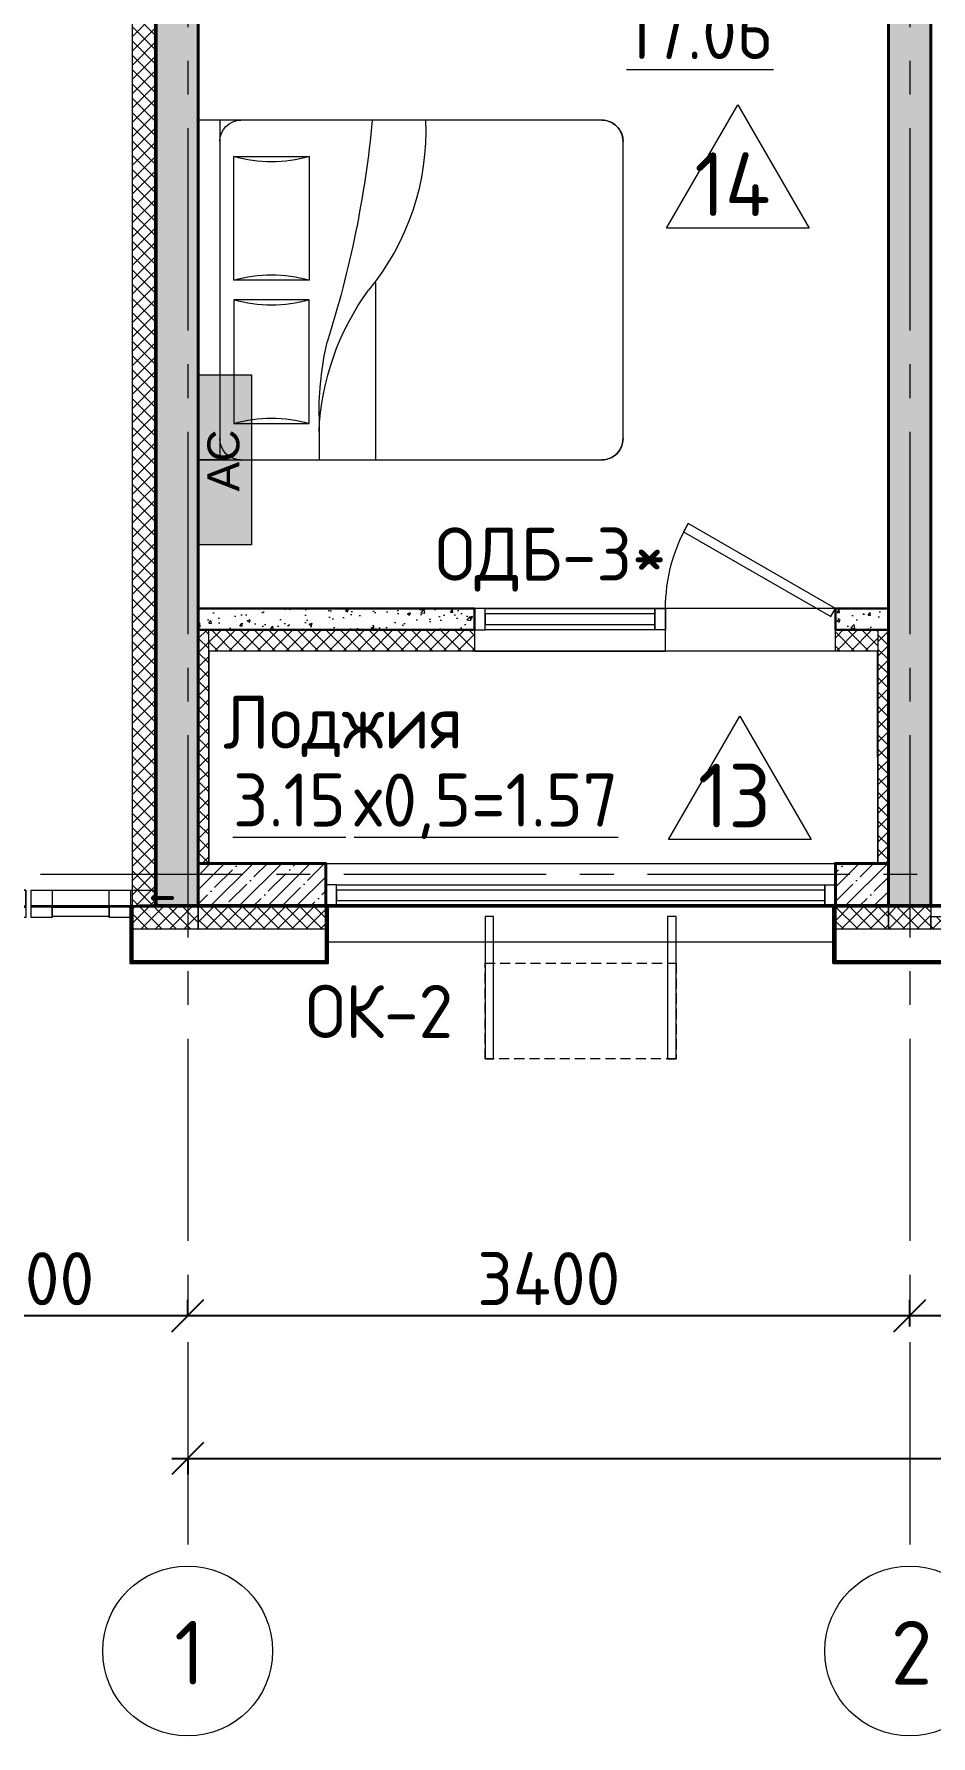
# Model space of a CAD drawing. Header units: millimetres. Extents: x -6427 to 93283, y -13 to 42012.
# Drawn here: x 13206 to 17430, y 16581 to 24594 of the extents above; entities that cross this region are included whole.
import ezdxf
from ezdxf.enums import TextEntityAlignment as Align

# ---------------------------------------------------------------- set-up
doc = ezdxf.new("R2010")
doc.units = ezdxf.units.MM
for name, pattern in [('ACAD_ISO04W100', [30, 24, -3, 0, -3]), ('CENTER2', [28.575, 19.05, -3.175, 3.175, -3.175]), ('DASHED', [0.75, 0.5, -0.25]), ('HIDDEN2', [4.7625, 3.175, -1.5875])]:
    doc.linetypes.add(name, pattern=pattern)
doc.layers.get('Defpoints').update_dxf_attribs({"color": 6, "lineweight": 60})
for name, color, linetype, lineweight in [('АР_Газаблок 100мм', 24, 'Continuous', 30), ('АР_Дверь', 44, 'Continuous', 15), ('АР_Корзины', 5, 'Continuous', 9), ('АР_Марка окна', 5, 'Continuous', 9), ('АР_Марка пола', 1, 'Continuous', 9), ('АР_Мебель', 253, 'Continuous', 0), ('АР_Монолит', 1, 'Continuous', 40), ('АР_Окна и витражи', 150, 'Continuous', 9), ('АР_Ось', 1, 'CENTER2', 5), ('АР_Помещение текст', 7, 'Continuous', 20), ('АР_Размеры_оси', 162, 'Continuous', 5), ('АР_Утеплитель', 30, 'Continuous', 9), ('АР_Фасад', 30, 'Continuous', 30)]:
    doc.layers.add(name, color=color, linetype=linetype, lineweight=lineweight)
doc.layers.add('АР_Контур плит', color=3, linetype='Continuous', lineweight=50, plot=False)
doc.layers.add('АР_Площади', color=2, linetype='Continuous', lineweight=15, plot=False)
doc.styles.add('Common Павел', font='')
doc.styles.add('GOST', font='')
doc.styles.add('GOST Common_I', font='', dxfattribs={"height": 250})
doc.styles.get("Standard").update_dxf_attribs({"font": 'arial.ttf'})
doc.styles.get('Common Павел').set_extended_font_data('GOST Common')
doc.styles.get('GOST').set_extended_font_data('GOST 2.304 type A')
doc.styles.get('GOST Common_I').set_extended_font_data('GOST Common')
doc.dimstyles.new('250x1', dxfattribs={"dimscale": 100, "dimtxt": 2.5, "dimasz": 1.5, "dimexe": 0.75, "dimexo": 0, "dimgap": 0.5, "dimtad": 1, "dimdec": 0, "dimtxsty": 'Common Павел', "dimblk": 'OBLIQUE', "dimcen": 2.5, "dimdle": 0.75, "dimadec": 0, "dimazin": 0, "dimtfac": 1, "dimtdec": 0, "dimtmove": 1, "dimatfit": 3, "dimfxl": 1, "dimtfill": 1, "dimarcsym": 0})
pattern_1 = [(45, (-99827.42, -105714.69), (-67.35192, 67.35192), []), (45, (-99760.06, -105714.69), (-67.35192, 67.35192), [119.0625, -23.8125, 0, -23.8125])]

# ---------------------------------------------------------------- blocks, each defined once
blk = doc.blocks.new('_Oblique')
at = {"color": 0, "linetype": 'ByBlock', "lineweight": -2}
blk.add_line((-0.5, -0.5), (0.5, 0.5), dxfattribs=at)
blk = doc.blocks.new('*D99')
at = {"layer": 'Defpoints', "color": 0, "transparency": 16777216}
for p in [(13929.7, 17887.5), (43329.7, 17887.5), (43329.7, 17887.5)]:
    blk.add_point(p, dxfattribs=at)
at = {"layer": 'АР_Размеры_оси', "color": 0, "lineweight": -2, "transparency": 16777216}
for p, q in [((13854.7, 17887.5), (43404.7, 17887.5)), ((13929.7, 17887.5), (13929.7, 17812.5)), ((43329.7, 17887.5), (43329.7, 17812.5))]:
    blk.add_line(p, q, dxfattribs=at)
at = {"layer": 'АР_Размеры_оси', "color": 0, "lineweight": -2, "transparency": 16777216, "xscale": 150, "yscale": 150, "zscale": 150, "rotation": 180}
blk.add_blockref('_Oblique', (13929.7, 17887.5), dxfattribs=at)
at = {"layer": 'АР_Размеры_оси', "color": 0, "lineweight": -2, "transparency": 16777216, "xscale": 150, "yscale": 150, "zscale": 150}
blk.add_blockref('_Oblique', (43329.7, 17887.5), dxfattribs=at)
at = {"layer": 'АР_Размеры_оси', "color": 0, "transparency": 16777216, "insert": (28629.7, 18062.5), "char_height": 250, "attachment_point": 5, "style": 'Common Павел', "bg_fill": 3, "box_fill_scale": 1.1, "bg_fill_color": 9, "bg_fill_true_color": 13158600, "bg_fill_transparency": 0}
blk.add_mtext('29400', dxfattribs=at)
blk = doc.blocks.new('*D88')
at = {"layer": 'Defpoints', "color": 0, "transparency": 16777216}
for p in [(17329.7, 18558.9), (21329.7, 18558.9), (17329.7, 18509.3)]:
    blk.add_point(p, dxfattribs=at)
at = {"layer": 'АР_Размеры_оси', "color": 0, "lineweight": -2, "transparency": 16777216}
for p, q in [((17329.7, 18509.3), (17329.7, 18633.9)), ((21329.7, 18558.9), (21329.7, 18633.9)), ((21404.7, 18558.9), (17254.7, 18558.9))]:
    blk.add_line(p, q, dxfattribs=at)
at = {"layer": 'АР_Размеры_оси', "color": 0, "lineweight": -2, "transparency": 16777216, "xscale": 150, "yscale": 150, "zscale": 150, "rotation": 180}
blk.add_blockref('_Oblique', (17329.7, 18558.9), dxfattribs=at)
at = {"layer": 'АР_Размеры_оси', "color": 0, "lineweight": -2, "transparency": 16777216, "xscale": 150, "yscale": 150, "zscale": 150}
blk.add_blockref('_Oblique', (21329.7, 18558.9), dxfattribs=at)
at = {"layer": 'АР_Размеры_оси', "color": 0, "transparency": 16777216, "insert": (19329.7, 18733.9), "char_height": 250, "attachment_point": 5, "style": 'Common Павел', "bg_fill": 3, "box_fill_scale": 1.1, "bg_fill_color": 9, "bg_fill_true_color": 13158600, "bg_fill_transparency": 0}
blk.add_mtext('4000', dxfattribs=at)
blk = doc.blocks.new('*D89')
at = {"layer": 'Defpoints', "color": 0, "transparency": 16777216}
for p in [(13929.7, 18558.9), (13929.7, 18558.9), (17329.7, 18558.9)]:
    blk.add_point(p, dxfattribs=at)
at = {"layer": 'АР_Размеры_оси', "color": 0, "lineweight": -2, "transparency": 16777216}
for p, q in [((13929.7, 18558.9), (13929.7, 18633.9)), ((17329.7, 18558.9), (17329.7, 18633.9)), ((17404.7, 18558.9), (13854.7, 18558.9))]:
    blk.add_line(p, q, dxfattribs=at)
at = {"layer": 'АР_Размеры_оси', "color": 0, "lineweight": -2, "transparency": 16777216, "xscale": 150, "yscale": 150, "zscale": 150, "rotation": 180}
blk.add_blockref('_Oblique', (13929.7, 18558.9), dxfattribs=at)
at = {"layer": 'АР_Размеры_оси', "color": 0, "lineweight": -2, "transparency": 16777216, "xscale": 150, "yscale": 150, "zscale": 150}
blk.add_blockref('_Oblique', (17329.7, 18558.9), dxfattribs=at)
at = {"layer": 'АР_Размеры_оси', "color": 0, "transparency": 16777216, "insert": (15629.7, 18733.9), "char_height": 250, "attachment_point": 5, "style": 'Common Павел', "bg_fill": 3, "box_fill_scale": 1.1, "bg_fill_color": 9, "bg_fill_true_color": 13158600, "bg_fill_transparency": 0}
blk.add_mtext('3400', dxfattribs=at)
blk = doc.blocks.new('RM_AREA')
at = {"linetype": 'ByBlock', "lineweight": -2}
for tag, p in [('ROOM_NAME', (0, 5)), ('AREA', (0, 0))]:
    blk.add_attdef(tag, text='', height=3, dxfattribs=at).set_placement(p, align=Align.CENTER)
blk = doc.blocks.new('*U12')
blk.add_lwpolyline([(0, 0), (-692.8, -400), (-714.7, -362.1), (-21.9, 37.9)], close=True)
at = {"lineweight": 0}
blk.add_arc((0, 0), 800, 180, 210, dxfattribs=at)
at = {"layer": 'Defpoints', "color": 0, "lineweight": 15}
for p, q in [((-800, 0), (-800, 100)), ((0, 0), (0, 100))]:
    blk.add_line(p, q, dxfattribs=at)
blk = doc.blocks.new('Ь10-100')
at = {"color": 7, "linetype": 'DASHED', "lineweight": 15, "ltscale": 5}
for p, q in [((-5.6, 13.1), (-0.6, 16)), ((-5.6, 13.1), (4.4, 13.1)), ((-5.1, 0), (-5.6, -3.5)), ((-3.8, 2), (-5.1, 0)), ((-5.1, 0), (3.9, 0)), ((-3.8, 2), (-1.2, 2)), ((-3.3, 2.9), (-1.2, 3.2)), ((-2.4, 3.5), (-3.1, 2)), ((-2.2, 5.1), (1, 5.7)), ((-0.6, 7), (-2, 4.2)), ((-1.2, -37), (-1.2, 2)), ((-0.6, 16), (4.4, 13.1)), ((-0.6, 7), (0.6, 4.7)), ((0, 3.5), (2.1, 3.8)), ((0, -37), (0, 2)), ((0, 2), (2.7, 2)), ((0.8, 4.1), (1.9, 2)), ((2.7, 2), (3.9, 0)), ((3.9, 0), (4.4, -3.5)), ((-5.6, -3.5), (-2.6, -3.5)), ((-5.1, -6.5), (-5.6, -9.5)), ((-5.6, -9.5), (-2.6, -9.5)), ((-5.1, -12.5), (-5.6, -15.5)), ((-5.6, -15.5), (-2.6, -15.5)), ((-5.1, -18.5), (-5.6, -21.5)), ((-5.6, -21.5), (-2.6, -21.5)), ((-5.1, -24.5), (-5.6, -27.5)), ((-5.6, -27.5), (-2.6, -27.5)), ((-5.6, -29.5), (-2.6, -29.5)), ((-2.6, -5.5), (-5.1, -6.5)), ((-2.6, -11.5), (-5.1, -12.5)), ((-2.6, -17.5), (-5.1, -18.5)), ((-2.6, -23.5), (-5.1, -24.5)), ((-2.6, -5.5), (-2.6, -3.5)), ((-2.6, -9.5), (-2.6, -11.5)), ((-2.6, -17.5), (-2.6, -15.5)), ((-2.6, -21.5), (-2.6, -23.5)), ((-2.6, -27.5), (-2.6, -29.5)), ((1.4, -3.5), (4.4, -3.5)), ((1.4, -5.5), (1.4, -3.5)), ((1.4, -5.5), (3.9, -6.5)), ((1.4, -9.5), (4.4, -9.5)), ((1.4, -9.5), (1.4, -11.5)), ((1.4, -11.5), (3.9, -12.5)), ((1.4, -17.5), (1.4, -15.5)), ((1.4, -15.5), (4.4, -15.5)), ((1.4, -17.5), (3.9, -18.5)), ((1.4, -21.5), (4.4, -21.5)), ((1.4, -21.5), (1.4, -23.5)), ((1.4, -23.5), (3.9, -24.5)), ((1.4, -27.5), (4.4, -27.5)), ((1.4, -29.5), (1.4, -27.5)), ((1.4, -29.5), (4.4, -29.5)), ((3.9, -6.5), (4.4, -9.5)), ((3.9, -12.5), (4.4, -15.5)), ((3.9, -18.5), (4.4, -21.5)), ((3.9, -24.5), (4.4, -27.5))]:
    blk.add_line(p, q, dxfattribs=at)
at = {"color": 7, "linetype": 'DASHED', "ltscale": 5}
for p, q in [((-5.6, -66.9), (-5.6, 13.1)), ((4.4, 13.1), (4.4, -66.9)), ((-15.6, -66.9), (14.4, -66.9)), ((-4.1, -49), (-4.1, -1.3)), ((-4.1, -66.9), (-4.1, -49.5)), ((2.9, -66.9), (2.9, -1.2))]:
    blk.add_line(p, q, dxfattribs=at)
at = {"linetype": 'ACAD_ISO04W100'}
blk.add_line((-0.6, 17.7), (-0.6, -80.1), dxfattribs=at)
at = {"color": 7, "ltscale": 5}
for p, q in [((-15.6, -66.9), (-15.6, -69.9)), ((-15.6, -69.9), (14.4, -69.9)), ((-11.8, -69.9), (-11.8, -71.9)), ((-11.8, -71.9), (10.6, -71.9)), ((-7.8, -76.7), (-7.8, -71.9)), ((-4.2, -76.8), (-4.2, -71.9)), ((3, -76.8), (3, -71.9)), ((6.6, -71.9), (6.6, -76.7)), ((10.6, -69.9), (10.6, -71.9)), ((4.8, -77.4), (-6, -77.4))]:
    blk.add_line(p, q, dxfattribs=at)
at = {"color": 7, "linetype": 'DASHED', "lineweight": 9, "ltscale": 5}
blk.add_line((-1.2, -37), (0, -37), dxfattribs=at)
at = {"color": 7, "linetype": 'Continuous', "ltscale": 5}
blk.add_line((14.4, -69.9), (14.4, -66.9), dxfattribs=at)
at = {"color": 7, "ltscale": 2}
for centre, radius, start, end in [((-6, -74.6), 2.77, 227.34885, 309.05244), ((-0.6, -66.5), 10.9, 250.52856, 289.47152), ((4.8, -74.6), 2.77, 230.845, 312.6565)]:
    blk.add_arc(centre, radius, start, end, dxfattribs=at)
blk = doc.blocks.new('джр')
at = {"lineweight": 0, "ltscale": 0.1}
for p, q in [((361777.7, 15890.3), (362284.9, 15890.3)), ((362817, 15890.3), (362309.9, 15890.3))]:
    blk.add_line(p, q, dxfattribs=at)
for points in [[(361697.4, 15970.7), (361697.4, 15890.3), (361777.7, 15890.3), (361772.4, 15895.7), (361708.1, 15895.7), (361702.7, 15901.1), (361702.7, 15965.3)], [(361817.4, 15965.3), (361917.4, 15965.3), (361917.4, 15835.4), (361817.4, 15835.4)], [(362184.9, 15965.3), (362284.9, 15965.3), (362284.9, 15835.4), (362184.9, 15835.4)], [(362309.9, 15965.3), (362409.9, 15965.3), (362409.9, 15835.4), (362309.9, 15835.4)], [(362677.4, 15965.3), (362777.4, 15965.3), (362777.4, 15835.4), (362677.4, 15835.4)], [(362897.4, 15970.7), (362897.4, 15890.3), (362817, 15890.3), (362822.4, 15895.7), (362886.7, 15895.7), (362892, 15901.1), (362892, 15965.3)], [(362184.9, 15885), (361917.4, 15885), (361917.4, 15840), (362184.9, 15840)], [(362409.9, 15885), (362677.4, 15885), (362677.4, 15840), (362409.9, 15840)]]:
    blk.add_lwpolyline(points, close=True, dxfattribs=at)
for points in [[(361702.7, 15890.3), (361702.7, 15885), (362284.9, 15885), (362284.9, 15965.3), (361702.7, 15965.3)], [(362892, 15890.3), (362892, 15885), (362309.9, 15885), (362309.9, 15965.3), (362892, 15965.3)]]:
    blk.add_lwpolyline(points, dxfattribs=at)
at = {"lineweight": 0}
for p, xscale, yscale, zscale, rotation in [((361631.1, 15927.2), -1.071428571428, 1.071428571428, 1.071428571428, 89.99626516320649), ((362963.7, 15927.2), 1.071428571428001, 1.071428571428001, 1.071428571428001, 270.0037348367935)]:
    blk.add_blockref('Ь10-100', p, dxfattribs=dict(at, xscale=xscale, yscale=yscale, zscale=zscale, rotation=rotation))
blk = doc.blocks.new('*D98')
at = {"layer": 'Defpoints', "color": 0, "transparency": 16777216}
for p in [(12429.7, 18558.9), (13929.7, 18558.9), (12429.7, 17997.4)]:
    blk.add_point(p, dxfattribs=at)
at = {"layer": 'АР_Размеры_оси', "color": 0, "lineweight": -2, "transparency": 16777216}
for p, q in [((12429.7, 17997.4), (12429.7, 18633.9)), ((13929.7, 18558.9), (13929.7, 18633.9)), ((14004.7, 18558.9), (12354.7, 18558.9))]:
    blk.add_line(p, q, dxfattribs=at)
at = {"layer": 'АР_Размеры_оси', "color": 0, "lineweight": -2, "transparency": 16777216, "xscale": 150, "yscale": 150, "zscale": 150, "rotation": 180}
blk.add_blockref('_Oblique', (12429.7, 18558.9), dxfattribs=at)
at = {"layer": 'АР_Размеры_оси', "color": 0, "lineweight": -2, "transparency": 16777216, "xscale": 150, "yscale": 150, "zscale": 150}
blk.add_blockref('_Oblique', (13929.7, 18558.9), dxfattribs=at)
at = {"layer": 'АР_Размеры_оси', "color": 0, "transparency": 16777216, "insert": (13179.7, 18733.9), "char_height": 250, "attachment_point": 5, "style": 'Common Павел', "bg_fill": 3, "box_fill_scale": 1.1, "bg_fill_color": 9, "bg_fill_true_color": 13158600, "bg_fill_transparency": 0}
blk.add_mtext('1500', dxfattribs=at)
blk = doc.blocks.new('СП - Кровать _2 местная_ - СП - Кровать _2 местная_-V19-Этаж 03 - Тип 1')
at = {"layer": 'АР_Мебель'}
for p, q in [((-803.8, -101), (-803.8, -1)), ((-803.8, -1), (795.8, -1)), ((795.8, -101), (795.8, -1)), ((-803.8, -101), (795.8, -101)), ((-803.8, -1900.3), (-803.8, -200.9)), ((-50.7, -167.6), (-632.8, -167.6)), ((-632.8, -167.6), (-632.8, -522)), ((-50.7, -522), (-50.7, -167.6)), ((42.7, -167.6), (624.8, -167.6)), ((42.7, -522), (42.7, -167.6)), ((624.8, -167.6), (624.8, -522)), ((795.8, -200.9), (795.8, -1900.3)), ((-632.8, -522), (-50.7, -522)), ((624.8, -522), (42.7, -522)), ((587.8, -568.5), (795.8, -568.5)), ((-37.3, -835.1), (795.8, -835.1)), ((695.8, -2000.3), (-703.8, -2000.3))]:
    blk.add_line(p, q, dxfattribs=at)
blk.add_lwpolyline([(-803.8, 0), (795.8, 0), (795.8, -1900, -0.414214), (695.8, -2000), (-703.8, -2000, -0.414214), (-803.8, -1900)], format="xyb", close=True, dxfattribs=at)
for centre, radius, start, end in [((-703.8, -200.9), 100, 90, 180), ((695.8, -200.9), 100, 0, 90), ((-1240.3, -344.8), 632.8, 343.73979, 16.26021), ((556.8, -344.8), 632.8, 163.73979, 196.26021), ((-564.8, -344.8), 632.8, 343.73979, 16.26021), ((1232.3, -344.8), 632.8, 163.73979, 196.26021), ((-1268.6, 4136.6), 4977.6, 275.35716, 287.66655), ((716.8, -1792.3), 1225.1, 92.53978, 126.04031), ((587.3, -2168.2), 1599.7, 89.98136, 102.46674), ((-753.8, 106.3), 1177.6, 267.56726, 309.54608), ((-703.8, -1900.3), 100, 180, 270), ((695.8, -1900.3), 100, 270, 0)]:
    blk.add_arc(centre, radius, start, end, dxfattribs=at)
blk = doc.blocks.new('A$C6c1ae085')
at = {"layer": 'АР_Корзины', "lineweight": 0, "true_color": 0xf7f7f7, "transparency": 33554687}
h = blk.add_hatch(color=7, dxfattribs=at)
h.dxf.hatch_style = 1
h.paths.add_polyline_path([(-250, 0), (-250, 800), (0, 800), (0, 0)])
at = {"layer": 'АР_Корзины', "lineweight": 0}
blk.add_lwpolyline([(-250, 0), (-250, 800), (0, 800), (0, 0)], close=True, dxfattribs=at)
at = {"layer": 'АР_Корзины', "lineweight": 0, "insert": (-130.8, 397.1), "char_height": 150, "attachment_point": 5, "rotation": 90}
blk.add_mtext_dynamic_manual_height_columns('АС', width=800, gutter_width=12.5, heights=[250], dxfattribs=at)
blk = doc.blocks.new('A$C389248CB')
at = {"layer": 'АР_Корзины', "linetype": 'Continuous', "lineweight": 5, "ltscale": 0.2}
for points in [[(-410, 0), (-450, 0), (-450, 670), (-410, 670)], [(450, 0), (410, 0), (410, 670), (450, 670)]]:
    blk.add_lwpolyline(points, close=True, dxfattribs=at)
at = {"layer": 'АР_Корзины', "linetype": 'HIDDEN2', "lineweight": 15, "ltscale": 15}
blk.add_lwpolyline([(-450, 220), (450, 220), (450, 670), (-450, 670)], close=True, dxfattribs=at)

msp = doc.modelspace()

# ---------------------------------------------------------------- hatches: boundary and pattern name
at = {"layer": 'АР_Газаблок 100мм', "lineweight": 5}
h = msp.add_hatch(dxfattribs=at)
h.set_pattern_fill('AR-CONC', color=256, scale=0.8, style=0)
h.set_pattern_definition([(50, (-99827.42, -105664.69), (145.747735, -12.75127), [15.24, -167.64]), (355, (-99827.42, -105664.7), (-28.19474, 152.84548), [12.192, -134.11247]), (100.45144, (-99815.27, -105665.76), (117.553, 140.0942), [12.95201, -142.4722]), (46.1842, (-99827.42, -105624.05), (216.86323, -33.63386), [22.86, -251.46]), (96.63556, (-99809.34, -105626.86), (189.9233, 197.9409), [19.42802, -213.7085]), (351.18415, (-99827.42, -105624.05), (189.9233, 197.9409), [18.28797, -201.16779]), (21, (-99807.1, -105634.21), (121.29151, -81.81216), [15.24, -167.64]), (326, (-99807.1, -105634.21), (49.44162, 147.35037), [12.192, -134.112]), (71.451445, (-99796.99, -105641.03), (170.73314, 65.53822), [12.95201, -142.47195]), (37.5, (-99827.416, -105664.694), (2.470883, 67.644031), [0, -132.4864, 0, -136.144, 0, -134.62]), (7.5, (-99827.42, -105664.694), (53.45573, 80.14446), [0, -77.6224, 0, -129.4384, 0, -51.308]), (327.5, (-99872.73, -105664.694), (108.472476, -4.582995), [0, -50.8, 0, -158.496, 0, -210.312]), (317.5, (-99893.05, -105664.69), (118.503345, 20.341193), [0, -66.04, 0, -105.2576, 0, -149.352])])
h.paths.add_polyline_path([(15279.8, 21788.7), (15279.8, 21888.7), (13979.7, 21888.7), (13979.7, 21788.7)])
h = msp.add_hatch(dxfattribs=at)
h.set_pattern_fill('AR-CONC', color=256, scale=0.8, style=0)
h.set_pattern_definition([(50, (-99727.42, -105664.69), (145.747735, -12.75127), [15.24, -167.64]), (355, (-99727.42, -105664.7), (-28.19474, 152.84548), [12.192, -134.11247]), (100.451445, (-99715.27, -105665.76), (117.553, 140.0942), [12.95201, -142.4722]), (46.1842, (-99727.42, -105624.05), (216.86323, -33.63386), [22.86, -251.46]), (96.63556, (-99709.34, -105626.86), (189.9233, 197.9409), [19.42802, -213.7085]), (351.18415, (-99727.42, -105624.05), (189.9233, 197.9409), [18.28797, -201.16779]), (21, (-99707.1, -105634.21), (121.29151, -81.81216), [15.24, -167.64]), (326, (-99707.1, -105634.21), (49.44162, 147.35037), [12.192, -134.112]), (71.451445, (-99696.99, -105641.03), (170.73314, 65.53822), [12.95201, -142.47195]), (37.5, (-99727.416, -105664.694), (2.470883, 67.644031), [0, -132.4864, 0, -136.144, 0, -134.62]), (7.5, (-99727.42, -105664.694), (53.45573, 80.14446), [0, -77.6224, 0, -129.4384, 0, -51.308]), (327.5, (-99772.73, -105664.694), (108.472476, -4.582995), [0, -50.8, 0, -158.496, 0, -210.312]), (317.5, (-99793.05, -105664.69), (118.503345, 20.341193), [0, -66.04, 0, -105.2576, 0, -149.352])])
h.paths.add_polyline_path([(17229.7, 21788.7), (17229.7, 21888.7), (16979.8, 21888.7), (16979.8, 21788.7)])
at = {"layer": 'АР_Монолит', "lineweight": 0}
h = msp.add_hatch(dxfattribs=at)
h.set_pattern_fill('ANSI35', color=256, scale=15)
h.set_pattern_definition(pattern_1)
h.paths.add_polyline_path([(13779.7, 20488.7), (13979.7, 20488.7), (13979.7, 35788.7), (13779.7, 35788.7)])
h = msp.add_hatch(dxfattribs=at)
h.set_pattern_fill('ANSI35', color=256, scale=15)
h.set_pattern_definition(pattern_1)
h.paths.add_polyline_path([(17229.7, 29738.7), (17429.7, 29738.7), (17429.7, 20488.7), (17229.7, 20488.7)])
h = msp.add_hatch(dxfattribs=at)
h.set_pattern_fill('ANSI35', color=256, scale=15)
h.set_pattern_definition([(45, (-149827.42, -189714.69), (-67.35192, 67.35192), []), (45, (-149760.06, -189714.69), (-67.35192, 67.35192), [119.0625, -23.8125, 0, -23.8125])])
h.paths.add_polyline_path([(14579.8, 20488.7), (13979.7, 20488.7), (13979.7, 20688.7), (14579.8, 20688.7)])
h = msp.add_hatch(dxfattribs=at)
h.set_pattern_fill('ANSI35', color=256, scale=15)
h.set_pattern_definition([(45, (-99827.42, -189714.69), (-67.35192, 67.35192), []), (45, (-99760.06, -189714.69), (-67.35192, 67.35192), [119.0625, -23.8125, 0, -23.8125])])
h.paths.add_polyline_path([(16979.8, 20488.7), (17229.7, 20488.7), (17229.7, 20688.7), (16979.8, 20688.7)])
at = {"layer": 'АР_Утеплитель'}
h = msp.add_hatch(dxfattribs=at)
h.set_pattern_fill('ANSI37', color=256, scale=15, angle=-90)
h.set_pattern_definition([(315, (-23385.103, 233362.46), (33.67596, 33.67596), []), (45, (-23385.103, 233362.46), (-33.67596, 33.67596), [])])
h.paths.add_polyline_path([(13669.7, 20378.7), (13669.7, 35898.7), (13979.7, 35898.7), (13979.7, 35788.7), (13779.7, 35788.7), (13779.7, 20488.7), (13979.7, 20488.7), (13979.7, 20378.7)])
at = {"layer": 'АР_Утеплитель', "lineweight": 0}
h = msp.add_hatch(dxfattribs=at)
h.set_pattern_fill('ANSI37', color=256, scale=15)
h.set_pattern_definition([(45, (-99877.416, -105714.694), (-33.67596, 33.67596), []), (135, (-99877.416, -105714.694), (-33.67596, -33.67596), [])])
h.paths.add_polyline_path([(14029.7, 21788.7), (13979.7, 21788.7), (13979.7, 20688.7), (14029.7, 20688.7)])
h = msp.add_hatch(dxfattribs=at)
h.set_pattern_fill('ANSI37', color=256, scale=15)
h.set_pattern_definition([(45, (-99827.416, -105664.694), (-33.67596, 33.67596), []), (135, (-99827.416, -105664.694), (-33.67596, -33.67596), [])])
h.paths.add_polyline_path([(15279.8, 21688.7), (14029.7, 21688.7), (14029.7, 21788.7), (15279.8, 21788.8)])
h = msp.add_hatch(dxfattribs=at)
h.set_pattern_fill('ANSI37', color=256, scale=15)
h.set_pattern_definition([(45, (-99727.416, -105664.694), (-33.67596, 33.67596), []), (135, (-99727.416, -105664.694), (-33.67596, -33.67596), [])])
h.paths.add_polyline_path([(17179.7, 21688.7), (16979.8, 21688.7), (16979.8, 21788.7), (17179.7, 21788.7)])
h = msp.add_hatch(dxfattribs=at)
h.set_pattern_fill('ANSI37', color=256, scale=15)
h.set_pattern_definition([(45, (-99827.416, -105714.694), (-33.67596, 33.67596), []), (135, (-99827.416, -105714.694), (-33.67596, -33.67596), [])])
h.paths.add_polyline_path([(17229.7, 21788.7), (17179.7, 21788.7), (17179.7, 20688.7), (17229.7, 20688.7)])
at = {"layer": 'АР_Утеплитель'}
h = msp.add_hatch(dxfattribs=at)
h.set_pattern_fill('ANSI37', color=256, scale=15)
h.set_pattern_definition([(45, (-203728.847, -17871.303), (-33.67596, 33.67596), []), (135, (-203728.847, -17871.303), (-33.67596, -33.67596), [])])
h.paths.add_polyline_path([(14579.8, 20378.7), (13979.7, 20378.7), (13979.7, 20488.7), (14579.8, 20488.7)])
h = msp.add_hatch(dxfattribs=at)
h.set_pattern_fill('ANSI37', color=256, scale=15)
h.set_pattern_definition([(45, (-171505.075, -17871.314), (-33.67596, 33.67596), []), (135, (-171505.075, -17871.314), (-33.67596, -33.67596), [])])
h.paths.add_polyline_path([(17229.7, 20378.7), (16979.8, 20378.7), (16979.8, 20488.7), (17229.7, 20488.7)])
h = msp.add_hatch(dxfattribs=at)
h.set_pattern_fill('ANSI37', color=256, scale=15)
h.set_pattern_definition([(45, (-171755.075, -17871.314), (-33.67596, 33.67596), []), (135, (-171755.075, -17871.314), (-33.67596, -33.67596), [])])
h.paths.add_polyline_path([(17429.7, 20378.7), (17229.7, 20378.7), (17229.7, 20488.7), (17429.7, 20488.7)])
h = msp.add_hatch(dxfattribs=at)
h.set_pattern_fill('ANSI37', color=256, scale=15)
h.set_pattern_definition([(45, (-172155.074, -17871.314), (-33.67596, 33.67596), []), (135, (-172155.074, -17871.314), (-33.67596, -33.67596), [])])
h.paths.add_polyline_path([(17879.7, 20378.7), (17429.7, 20378.7), (17429.7, 20438.7), (17879.7, 20438.7)])

# ---------------------------------------------------------------- linework, layer by layer
at = {"layer": 'АР_Газаблок 100мм', "lineweight": 30, "ltscale": 0.5}
for points in [[(15279.8, 21788.7), (15279.8, 21888.7), (13979.7, 21888.7), (13979.7, 21788.7)], [(17229.7, 21788.7), (17229.7, 21888.7), (16979.8, 21888.7), (16979.8, 21788.7)]]:
    msp.add_lwpolyline(points, close=True, dxfattribs=at)
at = {"layer": 'АР_Контур плит'}
msp.add_lwpolyline([(13779.7, 35788.7), (43479.7, 35788.7), (43479.7, 20488.7), (24929.7, 20488.7), (24929.7, 19238.7), (21229.7, 19238.7), (21229.7, 20488.7), (13779.7, 20488.7)], close=True, dxfattribs=at)
at = {"layer": 'АР_Марка пола'}
for points in [[(16519.9, 24259.9), (16855.9, 23679.4), (16183.9, 23679.4), (16519.9, 24259.9)], [(16529.3, 21381.7), (16865.3, 20801.2), (16193.3, 20801.2), (16529.3, 21381.7)]]:
    msp.add_lwpolyline(points, dxfattribs=at)
at = {"layer": 'АР_Монолит'}
for points in [[(13779.7, 20488.7), (13979.7, 20488.7), (13979.7, 35788.7), (13779.7, 35788.7)], [(17229.7, 29738.7), (17429.7, 29738.7), (17429.7, 20488.7), (17229.7, 20488.7)], [(14579.8, 20488.7), (13979.7, 20488.7), (13979.7, 20688.7), (14579.8, 20688.7)], [(16979.8, 20488.7), (17229.7, 20488.7), (17229.7, 20688.7), (16979.8, 20688.7)]]:
    msp.add_lwpolyline(points, close=True, dxfattribs=at)
at = {"layer": 'АР_Окна и витражи'}
for points in [[(16179.8, 21888.7), (15279.8, 21888.8), (15279.8, 21688.8), (16179.8, 21688.7)], [(16129.8, 21788.7), (15329.8, 21788.7), (15329.8, 21888.7), (16129.8, 21888.7)], [(15329.8, 21813.7), (16129.8, 21813.7), (16129.8, 21863.7), (15329.8, 21863.7)], [(16979.8, 20688.7), (16979.8, 20488.7), (14579.8, 20488.7), (14579.8, 20688.7)], [(16929.8, 20488.7), (14629.8, 20488.7), (14629.8, 20588.7), (16929.8, 20588.7)], [(14629.8, 20513.7), (16929.8, 20513.7), (16929.8, 20563.7), (14629.8, 20563.7)]]:
    msp.add_lwpolyline(points, close=True, dxfattribs=at)
at = {"layer": 'АР_Окна и витражи', "lineweight": 20}
for points in [[(15329.8, 21888.7), (15279.8, 21888.7), (15279.8, 21788.7), (15329.8, 21788.7)], [(16179.8, 21788.7), (16129.8, 21788.7), (16129.8, 21888.7), (16179.8, 21888.7)], [(14629.8, 20588.7), (14579.8, 20588.7), (14579.8, 20488.7), (14629.8, 20488.7)], [(16979.8, 20488.7), (16929.8, 20488.7), (16929.8, 20588.7), (16979.8, 20588.7)]]:
    msp.add_lwpolyline(points, close=True, dxfattribs=at)
at = {"layer": 'АР_Ось', "ltscale": 50}
for points in [[(13929.7, 37008.9), (13929.7, 17380.9)], [(17329.7, 37008.9), (17329.7, 17380.9)], [(8950.8, 20638.7), (44392.9, 20638.7)]]:
    msp.add_lwpolyline(points, dxfattribs=at)
at = {"layer": 'АР_Ось', "linetype": 'Continuous', "ltscale": 100}
for centre in [(13929.7, 16980.9), (17329.7, 16980.9)]:
    msp.add_circle(centre, 400, dxfattribs=at)
at = {"layer": 'АР_Площади'}
for points in [[(13979.7, 26138.8), (15929.7, 26138.8), (15929.7, 28638.8), (17229.7, 28638.7), (17229.7, 21888.7), (13979.7, 21888.7)], [(17178.7, 21688.7), (14030, 21688.7), (14029.5, 20688.7), (17178.8, 20688.7)]]:
    msp.add_lwpolyline(points, close=True, dxfattribs=at)
at = {"layer": 'АР_Утеплитель'}
for points in [[(13669.7, 20378.7), (13669.7, 35898.7), (13979.7, 35898.7), (13979.7, 35788.7), (13779.7, 35788.7), (13779.7, 20488.7), (13979.7, 20488.7), (13979.7, 20378.7)], [(14579.8, 20378.7), (13979.7, 20378.7), (13979.7, 20488.7), (14579.8, 20488.7)], [(17229.7, 20378.7), (16979.8, 20378.7), (16979.8, 20488.7), (17229.7, 20488.7)], [(17429.7, 20378.7), (17229.7, 20378.7), (17229.7, 20488.7), (17429.7, 20488.7)], [(17879.7, 20378.7), (17429.7, 20378.7), (17429.7, 20438.7), (17879.7, 20438.7)]]:
    msp.add_lwpolyline(points, close=True, dxfattribs=at)
at = {"layer": 'АР_Утеплитель', "lineweight": 0, "ltscale": 50}
for points in [[(14029.7, 21788.7), (13979.7, 21788.7), (13979.7, 20688.7), (14029.7, 20688.7)], [(15279.8, 21688.7), (14029.7, 21688.7), (14029.7, 21788.7), (15279.8, 21788.8)], [(17179.7, 21688.7), (16979.8, 21688.7), (16979.8, 21788.7), (17179.7, 21788.7)], [(17229.7, 21788.7), (17179.7, 21788.7), (17179.7, 20688.7), (17229.7, 20688.7)]]:
    msp.add_lwpolyline(points, close=True, dxfattribs=at)
at = {"layer": 'АР_Фасад'}
msp.add_lwpolyline([(13659.7, 20488.7), (13659.7, 20218.7), (14589.8, 20218.7), (14589.8, 20488.7), (14579.8, 20488.7), (14579.8, 20228.7), (13669.7, 20228.7), (13669.7, 20488.7), (13659.7, 20488.7)], dxfattribs=at)
msp.add_lwpolyline([(16969.8, 20488.7), (16969.8, 20218.7), (17889.7, 20218.7), (17889.7, 20488.7), (17879.7, 20488.7), (17879.7, 20228.7), (16979.8, 20228.7), (16979.8, 20488.7)], close=True, dxfattribs=at)
at = {"layer": 'АР_Фасад', "lineweight": 0}
msp.add_lwpolyline([(16969.8, 20318.7), (14589.8, 20318.7)], dxfattribs=at)

# ---------------------------------------------------------------- block references
msp.add_blockref('джр', (-349117.6, 4598.4))
at = {"layer": 'АР_Дверь', "ltscale": 100, "xscale": -1, "rotation": 180}
msp.add_blockref('*U12', (16979.8, 21888.7), dxfattribs=at)
at = {"layer": 'АР_Корзины'}
msp.add_blockref('A$C6c1ae085', (14229.7, 22188.7), dxfattribs=at)
at = {"layer": 'АР_Корзины', "xscale": -1, "rotation": 180}
msp.add_blockref('A$C389248CB', (15779.8, 20438.7), dxfattribs=at)
at = {"layer": 'АР_Мебель', "xscale": -1, "rotation": 90.00000000000072}
msp.add_blockref('СП - Кровать _2 местная_ - СП - Кровать _2 местная_-V19-Этаж 03 - Тип 1', (13979.7, 23384.7), dxfattribs=at)
at = {"layer": 'АР_Помещение текст'}
ref = msp.add_blockref('RM_AREA', (13490.5, 23580.9), dxfattribs=dict(at, xscale=50, yscale=50, zscale=50))
ref.add_attrib('ROOM_NAME', 'Спальня', dxfattribs={"height": 250, "style": 'GOST Common_I'}).set_placement((16117.3, 25000.2), align=Align.CENTER)
ref.add_attrib('AREA', '%%u17.06', dxfattribs={"layer": '0', "linetype": 'ByBlock', "lineweight": -2, "height": 250, "style": 'GOST Common_I'}).set_placement((16342, 24476.2), align=Align.CENTER)
ref = msp.add_blockref('RM_AREA', (13761.7, 15859), dxfattribs=dict(at, xscale=50.00000000000001, yscale=50.00000000000001, zscale=50.00000000000001))
ref.add_attrib('ROOM_NAME', 'Лоджия', dxfattribs={"height": 250, "style": 'GOST Common_I'}).set_placement((14661.6, 21229.1), align=Align.CENTER)
ref.add_attrib('AREA', '%%u3.15', dxfattribs={"layer": '0', "linetype": 'ByBlock', "lineweight": -2, "height": 250, "style": 'GOST Common_I'}).set_placement((14408.5, 20862.7), align=Align.CENTER)

# ---------------------------------------------------------------- texts
at = {"layer": 'АР_Марка окна', "char_height": 250, "width": 1560.055, "attachment_point": 5, "style": 'GOST Common_I'}
for s, insert in [('ОДБ-3*', (15639.7, 22119.7)), ('ОК-2', (14832.4, 19991.8))]:
    msp.add_mtext(s, dxfattribs=dict(at, insert=insert))
at = {"layer": 'АР_Марка пола', "char_height": 300, "width": 1200, "attachment_point": 5, "style": 'GOST'}
for s, insert in [('{\\fGOST Common|b0|i0|c204|p34;14}', (16495.3, 23886.7)), ('{\\fGOST Common|b0|i0|c204|p34;13}', (16504.8, 21008.4))]:
    msp.add_mtext(s, dxfattribs=dict(at, insert=insert))
at = {"layer": 'АР_Ось', "linetype": 'Continuous', "style": 'Common Павел'}
for s, p in [('1', (13938.3, 16732.9)), ('2', (17338.3, 16732.9))]:
    msp.add_text(s, height=300, dxfattribs=at).set_placement(p, align=Align.BOTTOM_CENTER)
at = {"layer": 'АР_Помещение текст', "insert": (14713.4, 21112.4), "char_height": 250, "attachment_point": 1, "style": 'Common Павел'}
msp.add_mtext_dynamic_manual_height_columns('{\\Lх0,5=1.57}', width=1111.458, gutter_width=1750, heights=[0], dxfattribs=at)

# ---------------------------------------------------------------- next in the draw order: dimensions: what is measured, and where the dimension line sits
at = {"layer": 'АР_Размеры_оси'}
for base, p1, p2, picture, middle in [((17329.7, 18558.9), (21329.7, 18558.9), (17329.7, 18509.3), '*D88', (19329.7, 18733.9)), ((43329.7, 17887.5), (13929.7, 17887.5), (43329.7, 17887.5), '*D99', (28629.7, 18062.5))]:
    dim = msp.add_linear_dim(base=base, p1=p1, p2=p2, dimstyle='250x1', dxfattribs=at)
    dim.commit()
    dim.dimension.update_dxf_attribs({"geometry": picture, "text_midpoint": middle})

# ---------------------------------------------------------------- next in the draw order: dimensions: what is measured, and where the dimension line sits
dim = msp.add_linear_dim(base=(13929.7, 18558.9), p1=(17329.7, 18558.9), p2=(13929.7, 18558.9), dimstyle='250x1', dxfattribs=at)
dim.commit()
dim.dimension.update_dxf_attribs({"geometry": '*D89', "text_midpoint": (15629.7, 18733.9)})

# ---------------------------------------------------------------- next in the draw order: dimensions: what is measured, and where the dimension line sits
dim = msp.add_linear_dim(base=(12429.7, 18558.9), p1=(13929.7, 18558.9), p2=(12429.7, 17997.4), dimstyle='250x1', dxfattribs=at)
dim.commit()
dim.dimension.update_dxf_attribs({"geometry": '*D98', "text_midpoint": (13179.7, 18733.9)})

doc.saveas('drawing.dxf')
